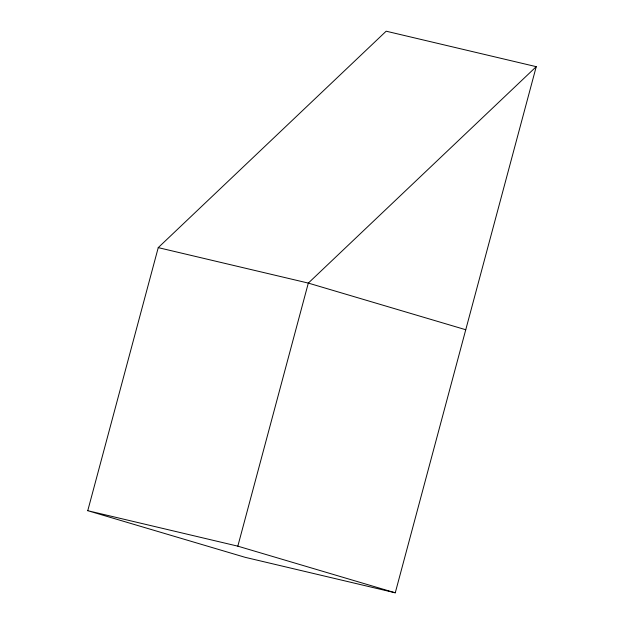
<?xml version="1.0" encoding="UTF-8"?>
<svg xmlns="http://www.w3.org/2000/svg" width="624" height="624" viewBox="0 0 624 624"><rect width="100%" height="100%" fill="white"/><g stroke="black" fill="none" stroke-linecap="round" stroke-linejoin="round"><path stroke-width="0.94" d="M87.758 510.697L158.246 247.627L386.17 31.2L536.242 66.667L395.265 592.8L245.193 557.333L87.758 510.697L237.83 546.164L395.265 592.8M237.83 546.164L308.318 283.093L536.242 66.667M158.246 247.627L308.318 283.093L465.754 329.737"/></g></svg>
